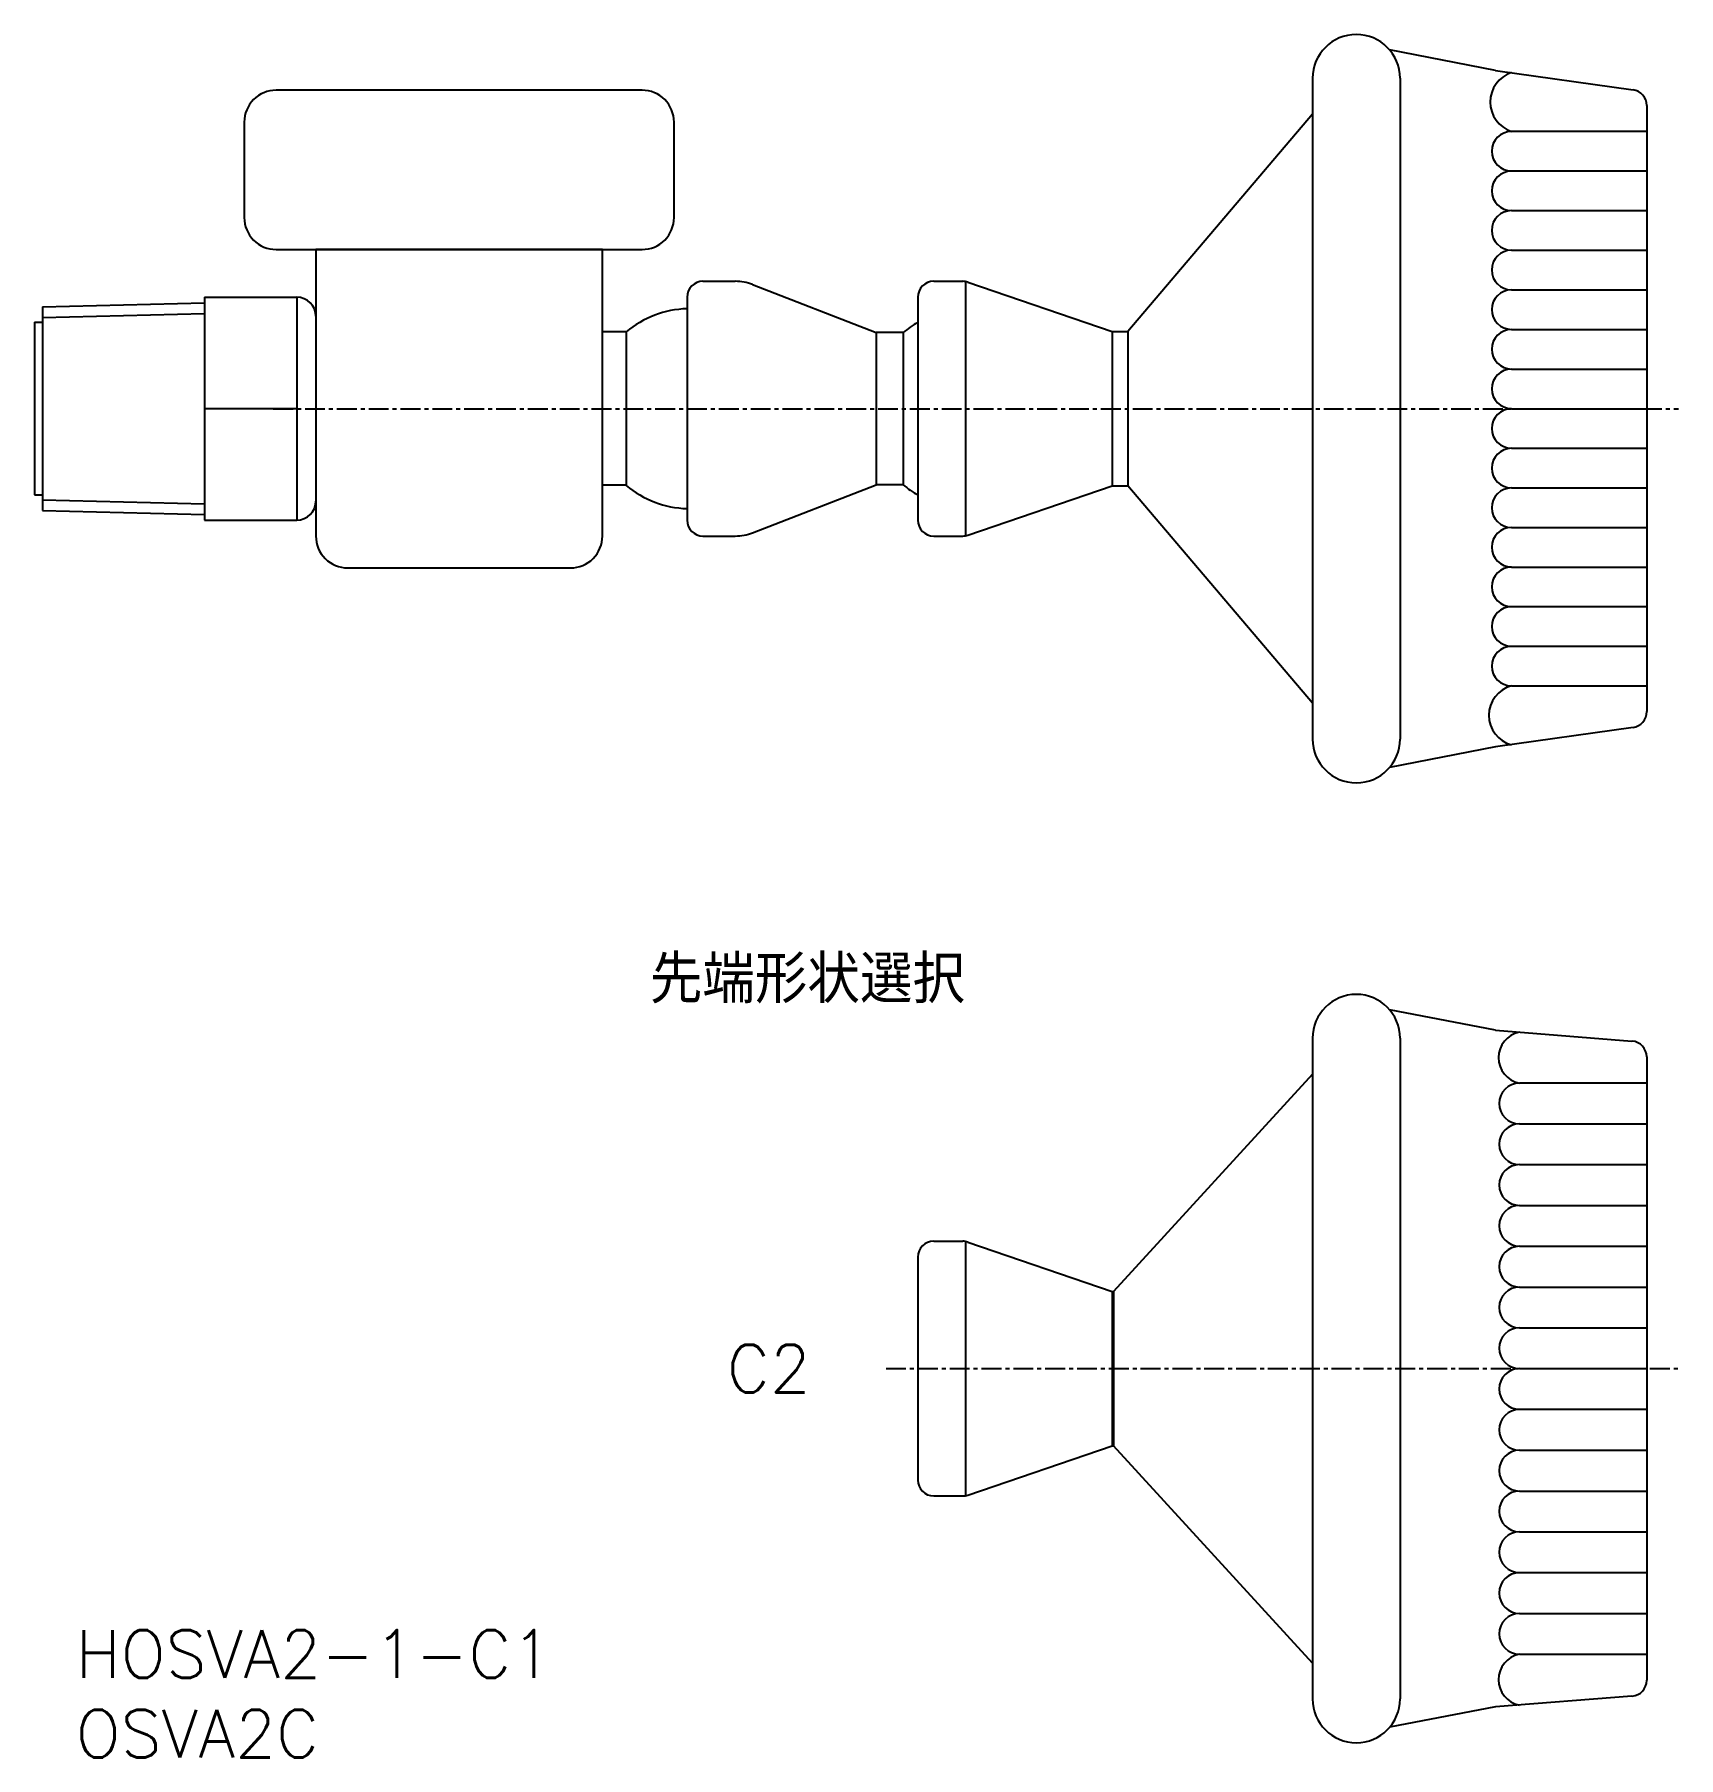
# Model space of a CAD drawing. Extents: x 90 to 193, y 48 to 157.
import ezdxf
from ezdxf.enums import TextEntityAlignment as Align

# ---------------------------------------------------------------- set-up
doc = ezdxf.new("R2010")
doc.units = 0
doc.linetypes.add('CENTER', pattern=[2, 1.25, -0.25, 0.25, -0.25])
doc.layers.get('0').update_dxf_attribs({"linetype": 'CONTINUOUS'})
doc.layers.add('CENTER', color=1, linetype='CENTER')
doc.styles.get("Standard").update_dxf_attribs({"font": 'txt.shx', "bigfont": 'extfont.shx'})

msp = doc.modelspace()

# ---------------------------------------------------------------- linework, layer by layer
at = {"color": 7, "linetype": 'CONTINUOUS'}
for p, q in [((181.94, 154.45), (175.28, 155.73)), ((170.44, 153.95), (170.44, 112.45)), ((175.94, 153.95), (175.94, 112.45)), ((181.94, 154.45), (190.58, 153.23)), ((170.44, 151.7), (158.84, 138.05)), ((191.44, 152.24), (191.44, 114.17)), ((182.94, 150.62), (191.44, 150.62)), ((182.94, 148.13), (191.44, 148.13)), ((182.94, 145.64), (191.44, 145.64)), ((182.94, 143.15), (191.44, 143.15)), ((132.14, 141.2), (134.17, 141.2)), ((135.26, 141), (143.02, 137.99)), ((146.64, 141.2), (148.47, 141.2)), ((148.64, 141.2), (148.64, 125.2)), ((148.79, 141.15), (157.84, 138.05)), ((90.64, 139.6), (100.82, 139.85)), ((100.82, 140.2), (106.62, 140.2)), ((100.82, 140.2), (100.82, 126.2)), ((100.82, 140.2), (100.82, 126.2)), ((106.62, 140.2), (106.62, 126.2)), ((131.14, 140.2), (131.14, 127.35)), ((145.64, 140.2), (145.64, 126.2)), ((145.64, 140.2), (145.64, 126.2)), ((145.64, 140.2), (145.64, 126.2)), ((145.64, 140.2), (145.64, 126.2)), ((145.64, 140.2), (145.64, 126.2)), ((145.64, 140.2), (145.64, 126.2)), ((145.64, 140.2), (145.64, 126.2)), ((145.64, 140.2), (145.64, 126.2)), ((182.94, 140.67), (191.44, 140.67)), ((90.14, 138.63), (90.64, 138.63)), ((90.14, 138.63), (90.14, 127.78)), ((90.64, 139.6), (90.64, 126.8)), ((107.82, 139), (107.82, 127.4)), ((131.14, 139.48), (131.14, 126.93)), ((127.32, 138.02), (125.82, 138.02)), ((127.32, 138.02), (127.32, 128.39)), ((127.32, 137.8), (127.32, 128.6)), ((144.72, 137.99), (143.02, 137.99)), ((143.02, 137.99), (143.02, 128.42)), ((144.72, 137.99), (144.72, 128.42)), ((144.72, 137.99), (144.72, 128.42)), ((157.84, 138.05), (158.84, 138.05)), ((157.84, 138.05), (157.84, 128.35)), ((158.84, 138.05), (158.84, 128.35)), ((182.94, 138.18), (191.44, 138.18)), ((127.32, 136.38), (127.32, 133.2)), ((182.94, 135.69), (191.44, 135.69)), ((106.62, 133.2), (100.82, 133.2)), ((182.94, 133.2), (191.44, 133.2)), ((182.94, 130.72), (191.44, 130.72)), ((90.14, 127.78), (90.64, 127.78)), ((127.32, 128.39), (125.82, 128.39)), ((135.26, 125.41), (143.02, 128.42)), ((144.72, 128.42), (143.02, 128.42)), ((148.79, 125.26), (157.84, 128.35)), ((157.84, 128.35), (158.84, 128.35)), ((170.44, 114.7), (158.84, 128.35)), ((182.94, 128.23), (191.44, 128.23)), ((90.64, 126.8), (100.82, 126.55)), ((131.14, 127.35), (131.14, 126.2)), ((100.82, 126.2), (106.62, 126.2)), ((182.94, 125.74), (191.44, 125.74)), ((132.14, 125.2), (134.17, 125.2)), ((146.64, 125.2), (148.47, 125.2)), ((182.94, 123.25), (191.44, 123.25)), ((182.94, 120.77), (191.44, 120.77)), ((182.94, 118.28), (191.44, 118.28)), ((182.94, 115.79), (191.44, 115.79)), ((190.58, 113.18), (181.94, 111.95)), ((181.94, 111.95), (175.28, 110.67)), ((181.94, 94.16), (175.28, 95.44)), ((181.94, 94.16), (190.51, 93.48)), ((170.44, 93.66), (170.44, 52.16)), ((175.94, 93.66), (175.94, 52.16)), ((191.44, 92.48), (191.44, 53.33)), ((170.44, 91.41), (157.94, 77.76)), ((183.44, 90.85), (191.44, 90.85)), ((183.44, 88.28), (191.44, 88.28)), ((183.44, 85.72), (191.44, 85.72)), ((183.44, 83.16), (191.44, 83.16)), ((146.64, 80.91), (148.47, 80.91)), ((148.64, 80.91), (148.64, 64.91)), ((148.79, 80.85), (157.84, 77.76)), ((183.44, 80.6), (191.44, 80.6)), ((145.64, 79.91), (145.64, 65.91)), ((145.64, 79.91), (145.64, 65.91)), ((145.64, 79.91), (145.64, 65.91)), ((145.64, 79.91), (145.64, 65.91)), ((145.64, 79.91), (145.64, 65.91)), ((145.64, 79.91), (145.64, 65.91)), ((145.64, 79.91), (145.64, 65.91)), ((145.64, 79.91), (145.64, 65.91)), ((183.44, 78.03), (191.44, 78.03)), ((157.84, 77.76), (157.94, 77.76)), ((157.84, 77.76), (157.84, 68.06)), ((157.94, 77.76), (157.94, 68.06)), ((183.44, 75.47), (191.44, 75.47)), ((183.44, 72.91), (191.44, 72.91)), ((183.44, 70.35), (191.44, 70.35)), ((148.79, 64.96), (157.84, 68.06)), ((157.84, 68.06), (157.94, 68.06)), ((170.44, 54.41), (157.94, 68.06)), ((183.44, 67.78), (191.44, 67.78)), ((183.44, 65.22), (191.44, 65.22)), ((146.64, 64.91), (148.47, 64.91)), ((183.44, 62.66), (191.44, 62.66)), ((183.44, 60.1), (191.44, 60.1)), ((183.44, 57.53), (191.44, 57.53)), ((183.44, 54.97), (191.44, 54.97)), ((190.51, 52.34), (181.94, 51.66)), ((181.94, 51.66), (175.28, 50.38))]:
    msp.add_line(p, q, dxfattribs=at)
at = {"color": 3, "linetype": 'CONTINUOUS'}
for p, q in [((90.65, 138.93), (100.82, 139.18)), ((90.65, 127.48), (100.82, 127.23))]:
    msp.add_line(p, q, dxfattribs=at)
at = {"color": 7, "linetype": 'CONTINUOUS'}
for points in [[(105.32, 143.2), (128.32, 143.2, 0.414214), (130.32, 145.2), (130.32, 151.2, 0.414214), (128.32, 153.2), (105.32, 153.2, 0.414214), (103.32, 151.2), (103.32, 145.2, 0.414214)], [(109.82, 123.2), (123.82, 123.2, 0.414214), (125.82, 125.2), (125.82, 143.2), (107.82, 143.2), (107.82, 125.2, 0.414214)]]:
    msp.add_lwpolyline(points, format="xyb", close=True, dxfattribs=at)
for centre, radius, start, end in [((173.19, 153.95), 2.75, 0, 180), ((183.54, 152.46), 1.94, 108.1008, 251.8992), ((190.44, 152.24), 1, 0, 81.9121), ((182.94, 149.37), 1.24, 90, 270), ((182.94, 146.88), 1.24, 90, 270), ((182.94, 144.4), 1.24, 90, 270), ((182.94, 141.91), 1.24, 90, 270), ((132.14, 140.2), 1, 90, 180), ((134.17, 138.2), 3, 68.7832, 90), ((146.64, 140.2), 1, 90, 180), ((148.47, 140.2), 1, 71.0992, 90), ((106.62, 139), 1.2, 0, 90), ((182.94, 139.42), 1.24, 90, 270), ((131.34, 133.2), 6.28, 91.8265, 129.8394), ((148.74, 133.2), 6.25, 119.7357, 130.0309), ((182.94, 136.93), 1.24, 90, 270), ((182.94, 134.45), 1.24, 90, 270), ((182.94, 131.96), 1.24, 90, 270), ((182.94, 129.47), 1.24, 90, 270), ((131.34, 133.2), 6.28, 230.1606, 268.1735), ((148.74, 133.2), 6.25, 229.9691, 240.2643), ((182.94, 126.98), 1.24, 90, 270), ((106.62, 127.4), 1.2, 270, 0), ((132.14, 126.2), 1, 180, 270), ((146.64, 126.2), 1, 180, 270), ((182.94, 124.5), 1.24, 90, 270), ((134.17, 128.2), 3, 270, 291.2168), ((148.47, 126.2), 1, 270, 288.9008), ((182.94, 122.01), 1.24, 90, 270), ((182.94, 119.52), 1.24, 90, 270), ((182.94, 117.03), 1.24, 90, 270), ((183.44, 113.94), 1.92, 105.3324, 254.6676), ((190.44, 114.17), 1, 278.0879, 0), ((173.19, 112.45), 2.75, 180, 0), ((173.19, 93.66), 2.75, 0, 180), ((183.75, 92.44), 1.63, 101.1851, 258.8149), ((190.44, 92.48), 1, 0, 85.486), ((183.44, 89.56), 1.28, 90, 270), ((183.44, 87), 1.28, 90, 270), ((183.44, 84.44), 1.28, 90, 270), ((183.44, 81.88), 1.28, 90, 270), ((146.64, 79.91), 1, 90, 180), ((148.47, 79.91), 1, 71.0992, 90), ((183.44, 79.31), 1.28, 90, 270), ((183.44, 76.75), 1.28, 90, 270), ((183.44, 74.19), 1.28, 90, 270), ((183.44, 71.63), 1.28, 90, 270), ((183.44, 69.06), 1.28, 90, 270), ((183.44, 66.5), 1.28, 90, 270), ((146.64, 65.91), 1, 180, 270), ((148.47, 65.91), 1, 270, 288.9008), ((183.44, 63.94), 1.28, 90, 270), ((183.44, 61.38), 1.28, 90, 270), ((183.44, 58.81), 1.28, 90, 270), ((183.44, 56.25), 1.28, 90, 270), ((183.75, 53.37), 1.63, 101.1851, 258.8149), ((190.44, 53.33), 1, 274.514, 0), ((173.19, 52.16), 2.75, 180, 0)]:
    msp.add_arc(centre, radius, start, end, dxfattribs=at)
at = {"layer": 'CENTER', "color": 1, "linetype": 'CENTER'}
for p, q in [((105.14, 133.2), (193.44, 133.2)), ((143.64, 72.91), (193.44, 72.91))]:
    msp.add_line(p, q, dxfattribs=at)

# ---------------------------------------------------------------- texts
at = {"color": 7, "linetype": 'CONTINUOUS'}
for s, p in [('先端形状選択', (128.8, 97.36)), ('C2', (133.64, 72.91)), ('HOSVA2-1-C1', (92.72, 54.98)), ('OSVA2C', (92.72, 49.98))]:
    msp.add_text(s, height=3, dxfattribs=at).set_placement(p, align=Align.MIDDLE_LEFT)

doc.saveas('drawing.dxf')
